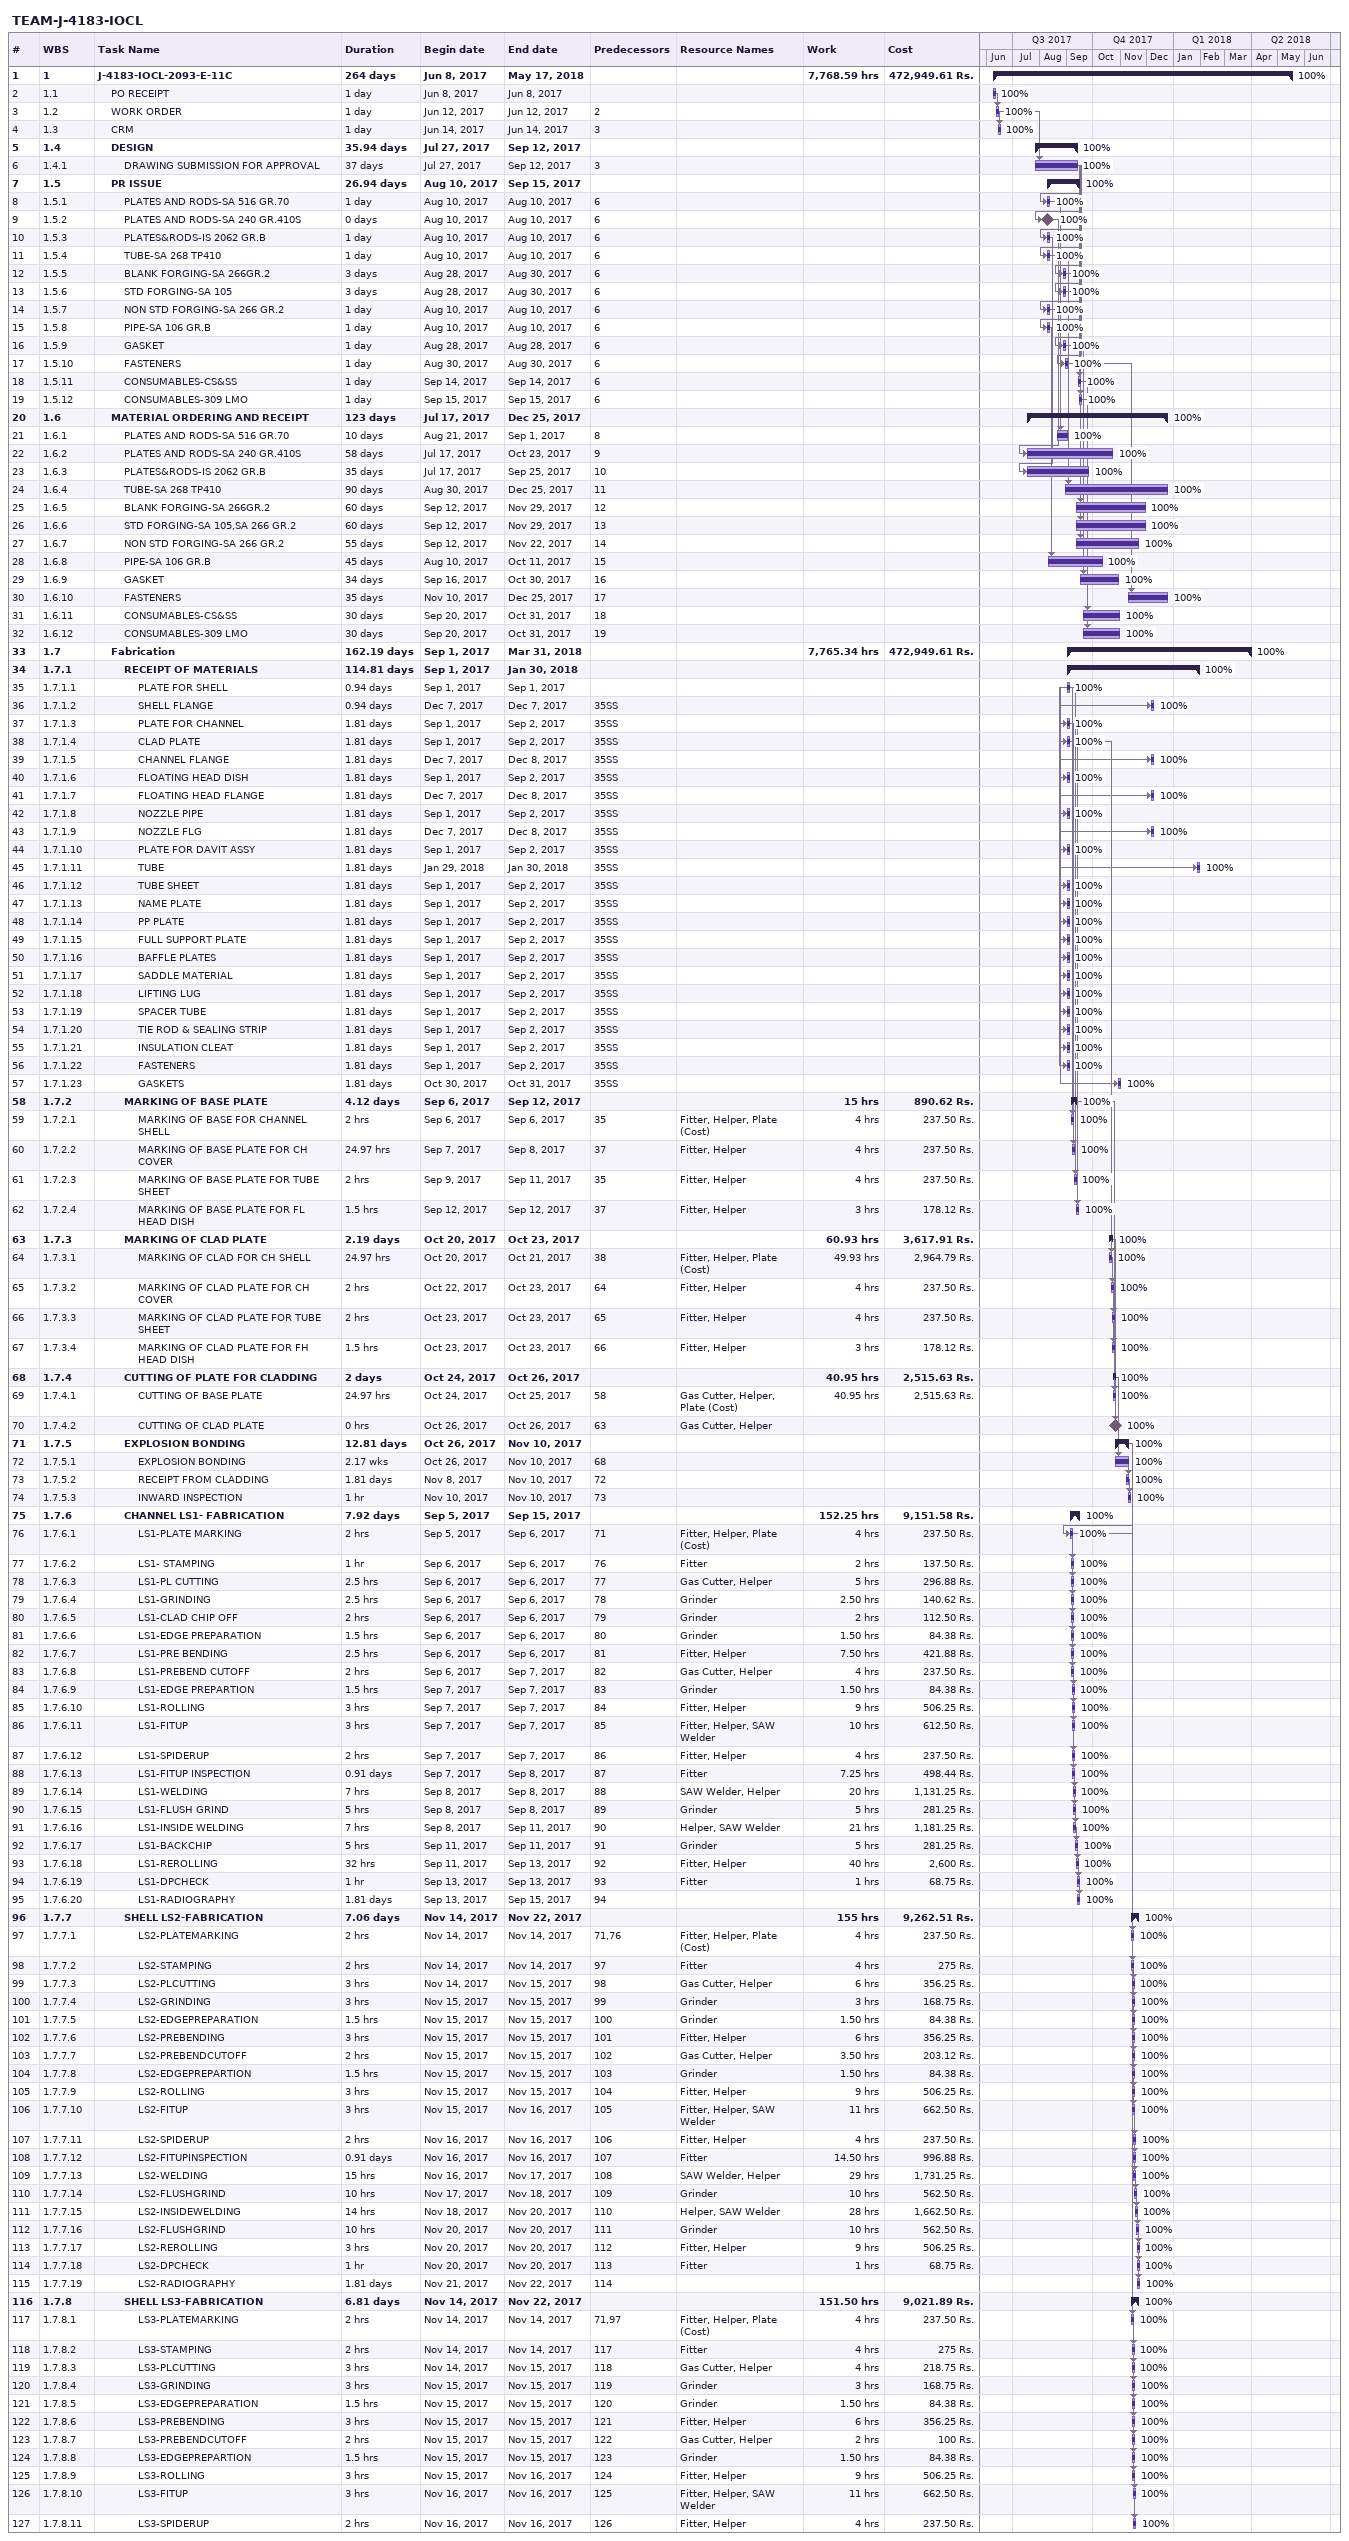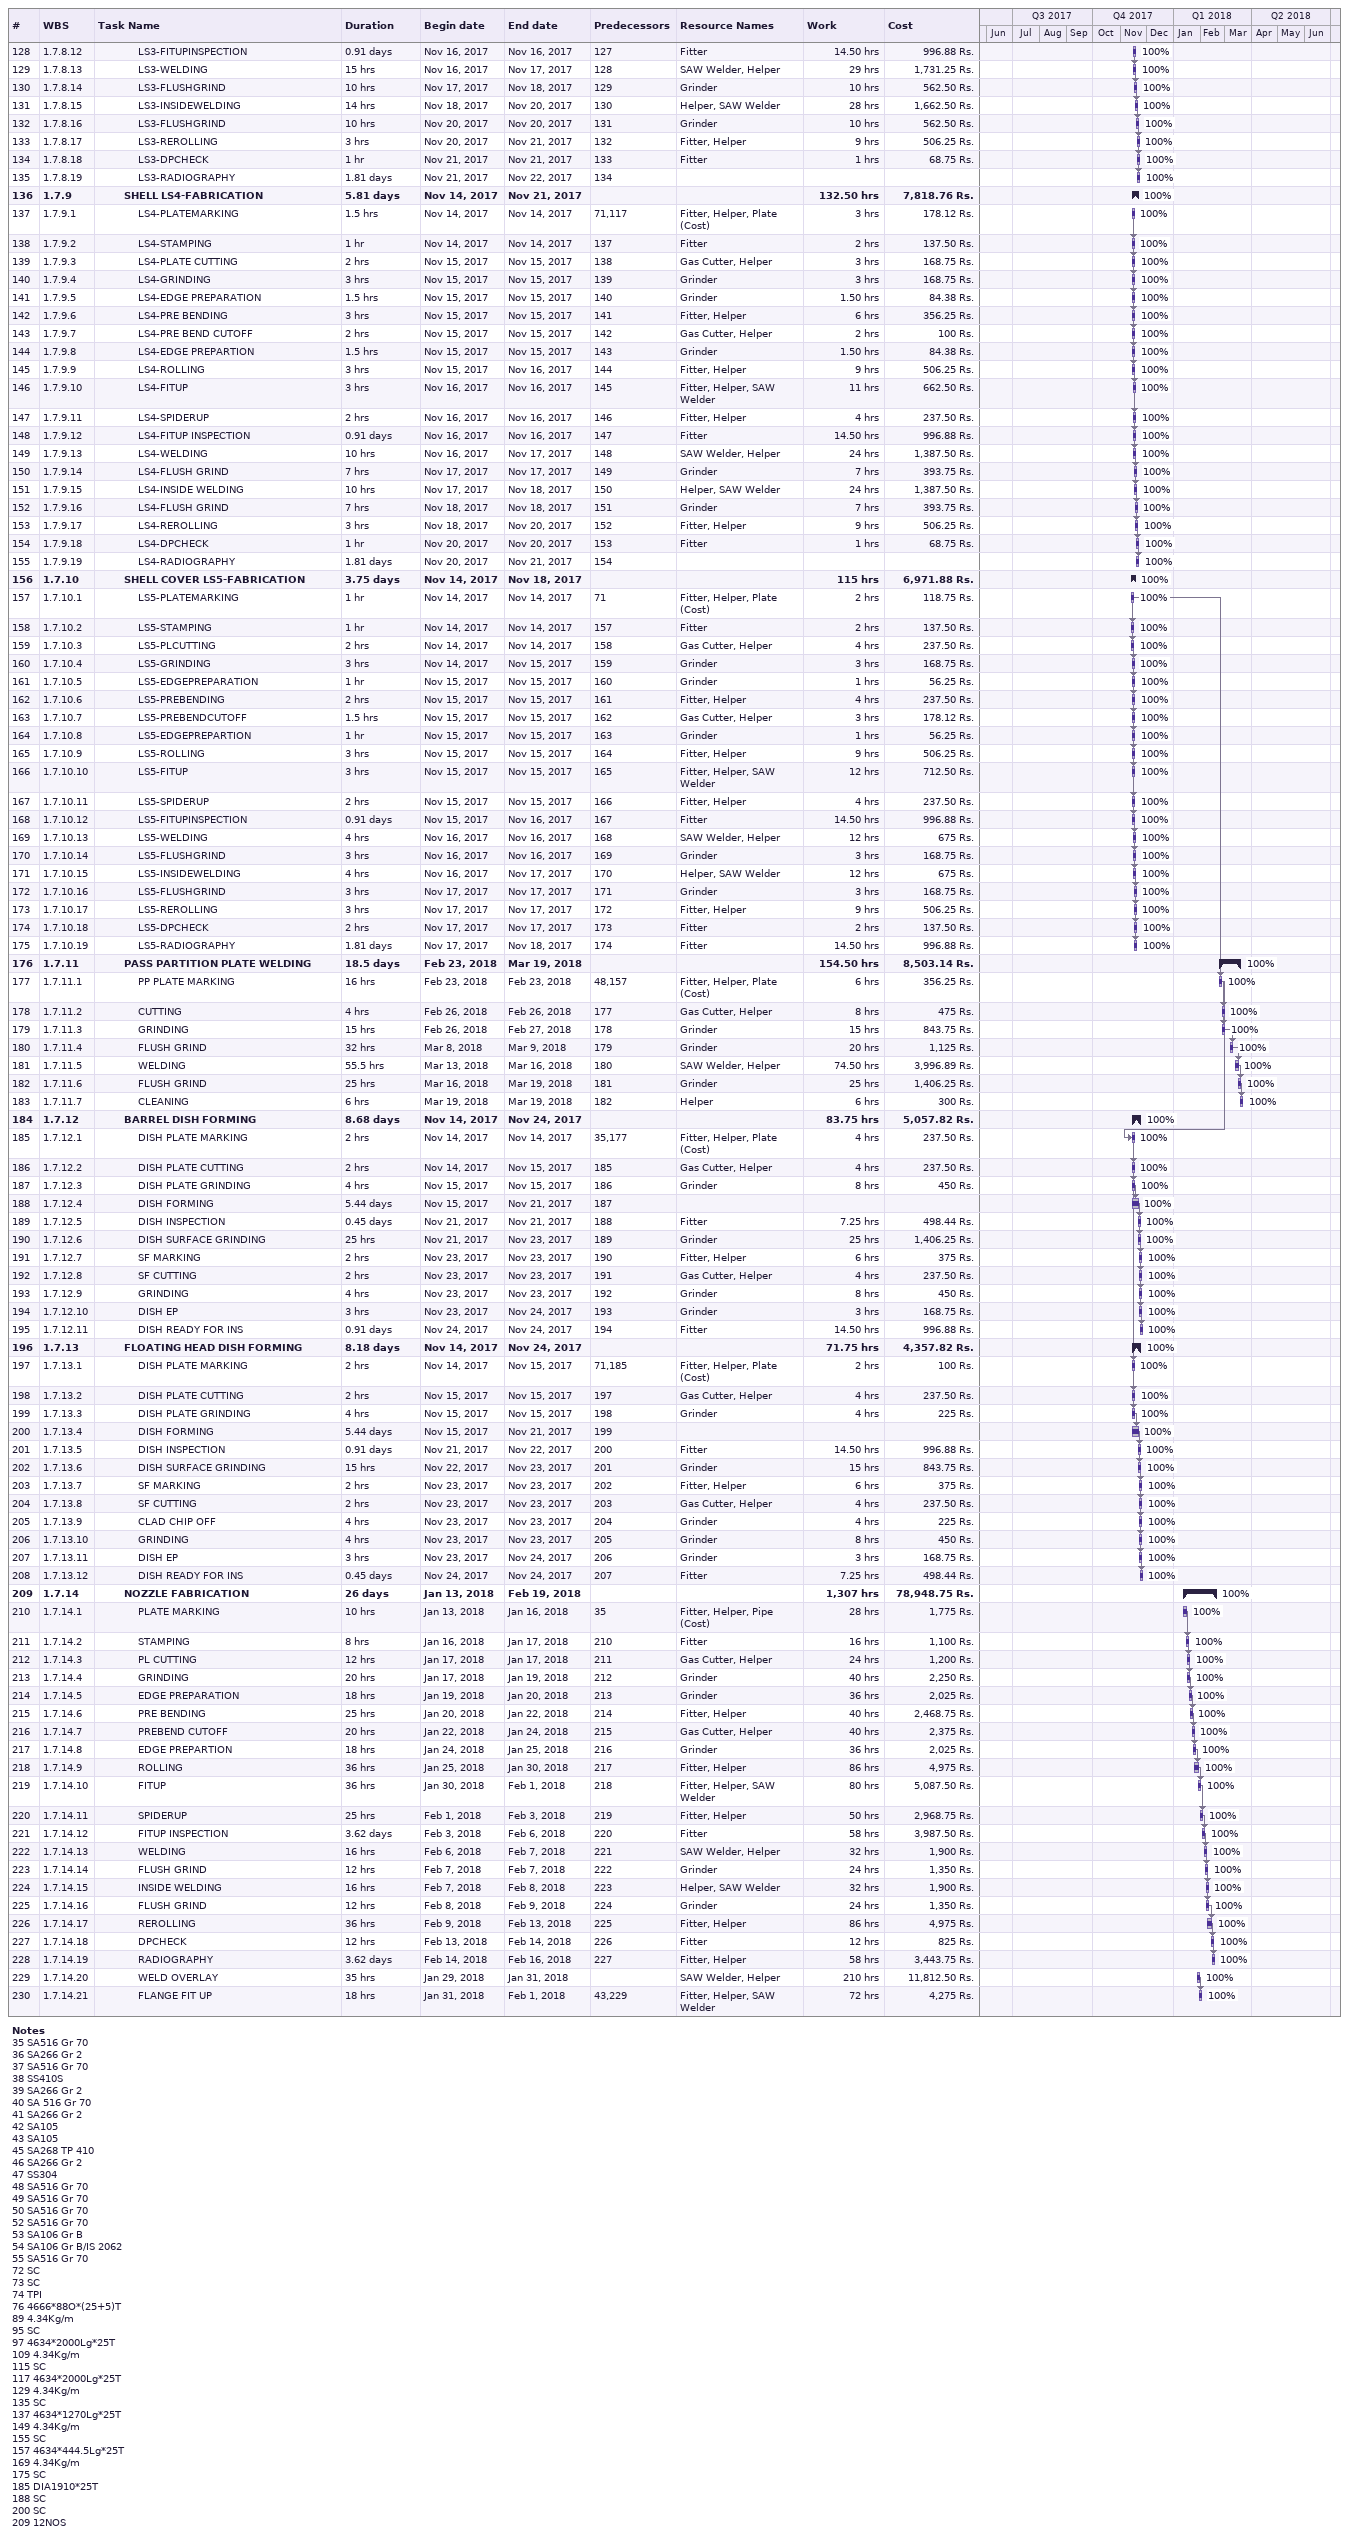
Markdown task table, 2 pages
TEAM-J-4183-IOCL

| ID | WBS | Task | Duration | Start | Finish | Predecessors | Resources | % complete | Work (h) | Cost (Rs.) |
|---|---|---|---|---|---|---|---|---|---|---|
| 1 | 1 | **J-4183-IOCL-2093-E-11C** | 264d | 2017-06-08 | 2018-05-17 |  |  | 100 | 7768.59 | 472949.61 |
| 2 | 1.1 | PO RECEIPT | 1d | 2017-06-08 | 2017-06-08 |  |  | 100 |  |  |
| 3 | 1.2 | WORK ORDER | 1d | 2017-06-12 | 2017-06-12 | 2 |  | 100 |  |  |
| 4 | 1.3 | CRM | 1d | 2017-06-14 | 2017-06-14 | 3 |  | 100 |  |  |
| 5 | 1.4 | **DESIGN** | 35.94d | 2017-07-27 | 2017-09-12 |  |  | 100 |  |  |
| 6 | 1.4.1 | DRAWING SUBMISSION FOR APPROVAL | 37d | 2017-07-27 | 2017-09-12 | 3 |  | 100 |  |  |
| 7 | 1.5 | **PR ISSUE** | 26.94d | 2017-08-10 | 2017-09-15 |  |  | 100 |  |  |
| 8 | 1.5.1 | PLATES AND RODS-SA 516 GR.70 | 1d | 2017-08-10 | 2017-08-10 | 6 |  | 100 |  |  |
| 9 | 1.5.2 | PLATES AND RODS-SA 240 GR.410S | 0d | 2017-08-10 | 2017-08-10 | 6 |  | 100 |  |  |
| 10 | 1.5.3 | PLATES&RODS-IS 2062 GR.B | 1d | 2017-08-10 | 2017-08-10 | 6 |  | 100 |  |  |
| 11 | 1.5.4 | TUBE-SA 268 TP410 | 1d | 2017-08-10 | 2017-08-10 | 6 |  | 100 |  |  |
| 12 | 1.5.5 | BLANK FORGING-SA 266GR.2 | 3d | 2017-08-28 | 2017-08-30 | 6 |  | 100 |  |  |
| 13 | 1.5.6 | STD FORGING-SA 105 | 3d | 2017-08-28 | 2017-08-30 | 6 |  | 100 |  |  |
| 14 | 1.5.7 | NON STD FORGING-SA 266 GR.2 | 1d | 2017-08-10 | 2017-08-10 | 6 |  | 100 |  |  |
| 15 | 1.5.8 | PIPE-SA 106 GR.B | 1d | 2017-08-10 | 2017-08-10 | 6 |  | 100 |  |  |
| 16 | 1.5.9 | GASKET | 1d | 2017-08-28 | 2017-08-28 | 6 |  | 100 |  |  |
| 17 | 1.5.10 | FASTENERS | 1d | 2017-08-30 | 2017-08-30 | 6 |  | 100 |  |  |
| 18 | 1.5.11 | CONSUMABLES-CS&SS | 1d | 2017-09-14 | 2017-09-14 | 6 |  | 100 |  |  |
| 19 | 1.5.12 | CONSUMABLES-309 LMO | 1d | 2017-09-15 | 2017-09-15 | 6 |  | 100 |  |  |
| 20 | 1.6 | **MATERIAL ORDERING AND RECEIPT** | 123d | 2017-07-17 | 2017-12-25 |  |  | 100 |  |  |
| 21 | 1.6.1 | PLATES AND RODS-SA 516 GR.70 | 10d | 2017-08-21 | 2017-09-01 | 8 |  | 100 |  |  |
| 22 | 1.6.2 | PLATES AND RODS-SA 240 GR.410S | 58d | 2017-07-17 | 2017-10-23 | 9 |  | 100 |  |  |
| 23 | 1.6.3 | PLATES&RODS-IS 2062 GR.B | 35d | 2017-07-17 | 2017-09-25 | 10 |  | 100 |  |  |
| 24 | 1.6.4 | TUBE-SA 268 TP410 | 90d | 2017-08-30 | 2017-12-25 | 11 |  | 100 |  |  |
| 25 | 1.6.5 | BLANK FORGING-SA 266GR.2 | 60d | 2017-09-12 | 2017-11-29 | 12 |  | 100 |  |  |
| 26 | 1.6.6 | STD FORGING-SA 105,SA 266 GR.2 | 60d | 2017-09-12 | 2017-11-29 | 13 |  | 100 |  |  |
| 27 | 1.6.7 | NON STD FORGING-SA 266 GR.2 | 55d | 2017-09-12 | 2017-11-22 | 14 |  | 100 |  |  |
| 28 | 1.6.8 | PIPE-SA 106 GR.B | 45d | 2017-08-10 | 2017-10-11 | 15 |  | 100 |  |  |
| 29 | 1.6.9 | GASKET | 34d | 2017-09-16 | 2017-10-30 | 16 |  | 100 |  |  |
| 30 | 1.6.10 | FASTENERS | 35d | 2017-11-10 | 2017-12-25 | 17 |  | 100 |  |  |
| 31 | 1.6.11 | CONSUMABLES-CS&SS | 30d | 2017-09-20 | 2017-10-31 | 18 |  | 100 |  |  |
| 32 | 1.6.12 | CONSUMABLES-309 LMO | 30d | 2017-09-20 | 2017-10-31 | 19 |  | 100 |  |  |
| 33 | 1.7 | **Fabrication** | 162.19d | 2017-09-01 | 2018-03-31 |  |  | 100 | 7765.34 | 472949.61 |
| 34 | 1.7.1 | **RECEIPT OF MATERIALS** | 114.81d | 2017-09-01 | 2018-01-30 |  |  | 100 |  |  |
| 35 | 1.7.1.1 | PLATE FOR SHELL | 0.94d | 2017-09-01 | 2017-09-01 |  |  | 100 |  |  |
| 36 | 1.7.1.2 | SHELL FLANGE | 0.94d | 2017-12-07 | 2017-12-07 | 35SS |  | 100 |  |  |
| 37 | 1.7.1.3 | PLATE FOR CHANNEL | 1.81d | 2017-09-01 | 2017-09-02 | 35SS |  | 100 |  |  |
| 38 | 1.7.1.4 | CLAD PLATE | 1.81d | 2017-09-01 | 2017-09-02 | 35SS |  | 100 |  |  |
| 39 | 1.7.1.5 | CHANNEL FLANGE | 1.81d | 2017-12-07 | 2017-12-08 | 35SS |  | 100 |  |  |
| 40 | 1.7.1.6 | FLOATING HEAD DISH | 1.81d | 2017-09-01 | 2017-09-02 | 35SS |  | 100 |  |  |
| 41 | 1.7.1.7 | FLOATING HEAD FLANGE | 1.81d | 2017-12-07 | 2017-12-08 | 35SS |  | 100 |  |  |
| 42 | 1.7.1.8 | NOZZLE PIPE | 1.81d | 2017-09-01 | 2017-09-02 | 35SS |  | 100 |  |  |
| 43 | 1.7.1.9 | NOZZLE FLG | 1.81d | 2017-12-07 | 2017-12-08 | 35SS |  | 100 |  |  |
| 44 | 1.7.1.10 | PLATE FOR DAVIT ASSY | 1.81d | 2017-09-01 | 2017-09-02 | 35SS |  | 100 |  |  |
| 45 | 1.7.1.11 | TUBE | 1.81d | 2018-01-29 | 2018-01-30 | 35SS |  | 100 |  |  |
| 46 | 1.7.1.12 | TUBE SHEET | 1.81d | 2017-09-01 | 2017-09-02 | 35SS |  | 100 |  |  |
| 47 | 1.7.1.13 | NAME PLATE | 1.81d | 2017-09-01 | 2017-09-02 | 35SS |  | 100 |  |  |
| 48 | 1.7.1.14 | PP PLATE | 1.81d | 2017-09-01 | 2017-09-02 | 35SS |  | 100 |  |  |
| 49 | 1.7.1.15 | FULL SUPPORT PLATE | 1.81d | 2017-09-01 | 2017-09-02 | 35SS |  | 100 |  |  |
| 50 | 1.7.1.16 | BAFFLE PLATES | 1.81d | 2017-09-01 | 2017-09-02 | 35SS |  | 100 |  |  |
| 51 | 1.7.1.17 | SADDLE MATERIAL | 1.81d | 2017-09-01 | 2017-09-02 | 35SS |  | 100 |  |  |
| 52 | 1.7.1.18 | LIFTING LUG | 1.81d | 2017-09-01 | 2017-09-02 | 35SS |  | 100 |  |  |
| 53 | 1.7.1.19 | SPACER TUBE | 1.81d | 2017-09-01 | 2017-09-02 | 35SS |  | 100 |  |  |
| 54 | 1.7.1.20 | TIE ROD & SEALING STRIP | 1.81d | 2017-09-01 | 2017-09-02 | 35SS |  | 100 |  |  |
| 55 | 1.7.1.21 | INSULATION CLEAT | 1.81d | 2017-09-01 | 2017-09-02 | 35SS |  | 100 |  |  |
| 56 | 1.7.1.22 | FASTENERS | 1.81d | 2017-09-01 | 2017-09-02 | 35SS |  | 100 |  |  |
| 57 | 1.7.1.23 | GASKETS | 1.81d | 2017-10-30 | 2017-10-31 | 35SS |  | 100 |  |  |
| 58 | 1.7.2 | **MARKING OF BASE PLATE** | 4.12d | 2017-09-06 | 2017-09-12 |  |  | 100 | 15 | 890.62 |
| 59 | 1.7.2.1 | MARKING OF BASE FOR CHANNEL SHELL | 2h | 2017-09-06 | 2017-09-06 | 35 | Fitter, Helper, Plate (Cost) | 100 | 4 | 237.50 |
| 60 | 1.7.2.2 | MARKING OF BASE PLATE FOR CH COVER | 24.97h | 2017-09-07 | 2017-09-08 | 37 | Fitter, Helper | 100 | 4 | 237.50 |
| 61 | 1.7.2.3 | MARKING OF BASE PLATE FOR TUBE SHEET | 2h | 2017-09-09 | 2017-09-11 | 35 | Fitter, Helper | 100 | 4 | 237.50 |
| 62 | 1.7.2.4 | MARKING OF BASE PLATE FOR FL HEAD DISH | 1.5h | 2017-09-12 | 2017-09-12 | 37 | Fitter, Helper | 100 | 3 | 178.12 |
| 63 | 1.7.3 | **MARKING OF CLAD PLATE** | 2.19d | 2017-10-20 | 2017-10-23 |  |  | 100 | 60.93 | 3617.91 |
| 64 | 1.7.3.1 | MARKING OF CLAD FOR CH SHELL | 24.97h | 2017-10-20 | 2017-10-21 | 38 | Fitter, Helper, Plate (Cost) | 100 | 49.93 | 2964.79 |
| 65 | 1.7.3.2 | MARKING OF CLAD PLATE FOR CH COVER | 2h | 2017-10-22 | 2017-10-23 | 64 | Fitter, Helper | 100 | 4 | 237.50 |
| 66 | 1.7.3.3 | MARKING OF CLAD PLATE FOR TUBE SHEET | 2h | 2017-10-23 | 2017-10-23 | 65 | Fitter, Helper | 100 | 4 | 237.50 |
| 67 | 1.7.3.4 | MARKING OF CLAD PLATE FOR FH HEAD DISH | 1.5h | 2017-10-23 | 2017-10-23 | 66 | Fitter, Helper | 100 | 3 | 178.12 |
| 68 | 1.7.4 | **CUTTING OF PLATE FOR CLADDING** | 2d | 2017-10-24 | 2017-10-26 |  |  | 100 | 40.95 | 2515.63 |
| 69 | 1.7.4.1 | CUTTING OF BASE PLATE | 24.97h | 2017-10-24 | 2017-10-25 | 58 | Gas Cutter, Helper, Plate (Cost) | 100 | 40.95 | 2515.63 |
| 70 | 1.7.4.2 | CUTTING OF CLAD PLATE | 0h | 2017-10-26 | 2017-10-26 | 63 | Gas Cutter, Helper | 100 |  |  |
| 71 | 1.7.5 | **EXPLOSION BONDING** | 12.81d | 2017-10-26 | 2017-11-10 |  |  | 100 |  |  |
| 72 | 1.7.5.1 | EXPLOSION BONDING | 2.17w | 2017-10-26 | 2017-11-10 | 68 |  | 100 |  |  |
| 73 | 1.7.5.2 | RECEIPT FROM CLADDING | 1.81d | 2017-11-08 | 2017-11-10 | 72 |  | 100 |  |  |
| 74 | 1.7.5.3 | INWARD INSPECTION | 1h | 2017-11-10 | 2017-11-10 | 73 |  | 100 |  |  |
| 75 | 1.7.6 | **CHANNEL LS1- FABRICATION** | 7.92d | 2017-09-05 | 2017-09-15 |  |  | 100 | 152.25 | 9151.58 |
| 76 | 1.7.6.1 | LS1-PLATE MARKING | 2h | 2017-09-05 | 2017-09-06 | 71 | Fitter, Helper, Plate (Cost) | 100 | 4 | 237.50 |
| 77 | 1.7.6.2 | LS1- STAMPING | 1h | 2017-09-06 | 2017-09-06 | 76 | Fitter | 100 | 2 | 137.50 |
| 78 | 1.7.6.3 | LS1-PL CUTTING | 2.5h | 2017-09-06 | 2017-09-06 | 77 | Gas Cutter, Helper | 100 | 5 | 296.88 |
| 79 | 1.7.6.4 | LS1-GRINDING | 2.5h | 2017-09-06 | 2017-09-06 | 78 | Grinder | 100 | 2.50 | 140.62 |
| 80 | 1.7.6.5 | LS1-CLAD CHIP OFF | 2h | 2017-09-06 | 2017-09-06 | 79 | Grinder | 100 | 2 | 112.50 |
| 81 | 1.7.6.6 | LS1-EDGE PREPARATION | 1.5h | 2017-09-06 | 2017-09-06 | 80 | Grinder | 100 | 1.50 | 84.38 |
| 82 | 1.7.6.7 | LS1-PRE BENDING | 2.5h | 2017-09-06 | 2017-09-06 | 81 | Fitter, Helper | 100 | 7.50 | 421.88 |
| 83 | 1.7.6.8 | LS1-PREBEND CUTOFF | 2h | 2017-09-06 | 2017-09-07 | 82 | Gas Cutter, Helper | 100 | 4 | 237.50 |
| 84 | 1.7.6.9 | LS1-EDGE PREPARTION | 1.5h | 2017-09-07 | 2017-09-07 | 83 | Grinder | 100 | 1.50 | 84.38 |
| 85 | 1.7.6.10 | LS1-ROLLING | 3h | 2017-09-07 | 2017-09-07 | 84 | Fitter, Helper | 100 | 9 | 506.25 |
| 86 | 1.7.6.11 | LS1-FITUP | 3h | 2017-09-07 | 2017-09-07 | 85 | Fitter, Helper, SAW Welder | 100 | 10 | 612.50 |
| 87 | 1.7.6.12 | LS1-SPIDERUP | 2h | 2017-09-07 | 2017-09-07 | 86 | Fitter, Helper | 100 | 4 | 237.50 |
| 88 | 1.7.6.13 | LS1-FITUP INSPECTION | 0.91d | 2017-09-07 | 2017-09-08 | 87 | Fitter | 100 | 7.25 | 498.44 |
| 89 | 1.7.6.14 | LS1-WELDING | 7h | 2017-09-08 | 2017-09-08 | 88 | SAW Welder, Helper | 100 | 20 | 1131.25 |
| 90 | 1.7.6.15 | LS1-FLUSH GRIND | 5h | 2017-09-08 | 2017-09-08 | 89 | Grinder | 100 | 5 | 281.25 |
| 91 | 1.7.6.16 | LS1-INSIDE WELDING | 7h | 2017-09-08 | 2017-09-11 | 90 | Helper, SAW Welder | 100 | 21 | 1181.25 |
| 92 | 1.7.6.17 | LS1-BACKCHIP | 5h | 2017-09-11 | 2017-09-11 | 91 | Grinder | 100 | 5 | 281.25 |
| 93 | 1.7.6.18 | LS1-REROLLING | 32h | 2017-09-11 | 2017-09-13 | 92 | Fitter, Helper | 100 | 40 | 2600 |
| 94 | 1.7.6.19 | LS1-DPCHECK | 1h | 2017-09-13 | 2017-09-13 | 93 | Fitter | 100 | 1 | 68.75 |
| 95 | 1.7.6.20 | LS1-RADIOGRAPHY | 1.81d | 2017-09-13 | 2017-09-15 | 94 |  | 100 |  |  |
| 96 | 1.7.7 | **SHELL LS2-FABRICATION** | 7.06d | 2017-11-14 | 2017-11-22 |  |  | 100 | 155 | 9262.51 |
| 97 | 1.7.7.1 | LS2-PLATEMARKING | 2h | 2017-11-14 | 2017-11-14 | 71, 76 | Fitter, Helper, Plate (Cost) | 100 | 4 | 237.50 |
| 98 | 1.7.7.2 | LS2-STAMPING | 2h | 2017-11-14 | 2017-11-14 | 97 | Fitter | 100 | 4 | 275 |
| 99 | 1.7.7.3 | LS2-PLCUTTING | 3h | 2017-11-14 | 2017-11-15 | 98 | Gas Cutter, Helper | 100 | 6 | 356.25 |
| 100 | 1.7.7.4 | LS2-GRINDING | 3h | 2017-11-15 | 2017-11-15 | 99 | Grinder | 100 | 3 | 168.75 |
| 101 | 1.7.7.5 | LS2-EDGEPREPARATION | 1.5h | 2017-11-15 | 2017-11-15 | 100 | Grinder | 100 | 1.50 | 84.38 |
| 102 | 1.7.7.6 | LS2-PREBENDING | 3h | 2017-11-15 | 2017-11-15 | 101 | Fitter, Helper | 100 | 6 | 356.25 |
| 103 | 1.7.7.7 | LS2-PREBENDCUTOFF | 2h | 2017-11-15 | 2017-11-15 | 102 | Gas Cutter, Helper | 100 | 3.50 | 203.12 |
| 104 | 1.7.7.8 | LS2-EDGEPREPARTION | 1.5h | 2017-11-15 | 2017-11-15 | 103 | Grinder | 100 | 1.50 | 84.38 |
| 105 | 1.7.7.9 | LS2-ROLLING | 3h | 2017-11-15 | 2017-11-15 | 104 | Fitter, Helper | 100 | 9 | 506.25 |
| 106 | 1.7.7.10 | LS2-FITUP | 3h | 2017-11-15 | 2017-11-16 | 105 | Fitter, Helper, SAW Welder | 100 | 11 | 662.50 |
| 107 | 1.7.7.11 | LS2-SPIDERUP | 2h | 2017-11-16 | 2017-11-16 | 106 | Fitter, Helper | 100 | 4 | 237.50 |
| 108 | 1.7.7.12 | LS2-FITUPINSPECTION | 0.91d | 2017-11-16 | 2017-11-16 | 107 | Fitter | 100 | 14.50 | 996.88 |
| 109 | 1.7.7.13 | LS2-WELDING | 15h | 2017-11-16 | 2017-11-17 | 108 | SAW Welder, Helper | 100 | 29 | 1731.25 |
| 110 | 1.7.7.14 | LS2-FLUSHGRIND | 10h | 2017-11-17 | 2017-11-18 | 109 | Grinder | 100 | 10 | 562.50 |
| 111 | 1.7.7.15 | LS2-INSIDEWELDING | 14h | 2017-11-18 | 2017-11-20 | 110 | Helper, SAW Welder | 100 | 28 | 1662.50 |
| 112 | 1.7.7.16 | LS2-FLUSHGRIND | 10h | 2017-11-20 | 2017-11-20 | 111 | Grinder | 100 | 10 | 562.50 |
| 113 | 1.7.7.17 | LS2-REROLLING | 3h | 2017-11-20 | 2017-11-20 | 112 | Fitter, Helper | 100 | 9 | 506.25 |
| 114 | 1.7.7.18 | LS2-DPCHECK | 1h | 2017-11-20 | 2017-11-20 | 113 | Fitter | 100 | 1 | 68.75 |
| 115 | 1.7.7.19 | LS2-RADIOGRAPHY | 1.81d | 2017-11-21 | 2017-11-22 | 114 |  | 100 |  |  |
| 116 | 1.7.8 | **SHELL LS3-FABRICATION** | 6.81d | 2017-11-14 | 2017-11-22 |  |  | 100 | 151.50 | 9021.89 |
| 117 | 1.7.8.1 | LS3-PLATEMARKING | 2h | 2017-11-14 | 2017-11-14 | 71, 97 | Fitter, Helper, Plate (Cost) | 100 | 4 | 237.50 |
| 118 | 1.7.8.2 | LS3-STAMPING | 2h | 2017-11-14 | 2017-11-14 | 117 | Fitter | 100 | 4 | 275 |
| 119 | 1.7.8.3 | LS3-PLCUTTING | 3h | 2017-11-14 | 2017-11-15 | 118 | Gas Cutter, Helper | 100 | 4 | 218.75 |
| 120 | 1.7.8.4 | LS3-GRINDING | 3h | 2017-11-15 | 2017-11-15 | 119 | Grinder | 100 | 3 | 168.75 |
| 121 | 1.7.8.5 | LS3-EDGEPREPARATION | 1.5h | 2017-11-15 | 2017-11-15 | 120 | Grinder | 100 | 1.50 | 84.38 |
| 122 | 1.7.8.6 | LS3-PREBENDING | 3h | 2017-11-15 | 2017-11-15 | 121 | Fitter, Helper | 100 | 6 | 356.25 |
| 123 | 1.7.8.7 | LS3-PREBENDCUTOFF | 2h | 2017-11-15 | 2017-11-15 | 122 | Gas Cutter, Helper | 100 | 2 | 100 |
| 124 | 1.7.8.8 | LS3-EDGEPREPARTION | 1.5h | 2017-11-15 | 2017-11-15 | 123 | Grinder | 100 | 1.50 | 84.38 |
| 125 | 1.7.8.9 | LS3-ROLLING | 3h | 2017-11-15 | 2017-11-16 | 124 | Fitter, Helper | 100 | 9 | 506.25 |
| 126 | 1.7.8.10 | LS3-FITUP | 3h | 2017-11-16 | 2017-11-16 | 125 | Fitter, Helper, SAW Welder | 100 | 11 | 662.50 |
| 127 | 1.7.8.11 | LS3-SPIDERUP | 2h | 2017-11-16 | 2017-11-16 | 126 | Fitter, Helper | 100 | 4 | 237.50 |
| 128 | 1.7.8.12 | LS3-FITUPINSPECTION | 0.91d | 2017-11-16 | 2017-11-16 | 127 | Fitter | 100 | 14.50 | 996.88 |
| 129 | 1.7.8.13 | LS3-WELDING | 15h | 2017-11-16 | 2017-11-17 | 128 | SAW Welder, Helper | 100 | 29 | 1731.25 |
| 130 | 1.7.8.14 | LS3-FLUSHGRIND | 10h | 2017-11-17 | 2017-11-18 | 129 | Grinder | 100 | 10 | 562.50 |
| 131 | 1.7.8.15 | LS3-INSIDEWELDING | 14h | 2017-11-18 | 2017-11-20 | 130 | Helper, SAW Welder | 100 | 28 | 1662.50 |
| 132 | 1.7.8.16 | LS3-FLUSHGRIND | 10h | 2017-11-20 | 2017-11-20 | 131 | Grinder | 100 | 10 | 562.50 |
| 133 | 1.7.8.17 | LS3-REROLLING | 3h | 2017-11-20 | 2017-11-21 | 132 | Fitter, Helper | 100 | 9 | 506.25 |
| 134 | 1.7.8.18 | LS3-DPCHECK | 1h | 2017-11-21 | 2017-11-21 | 133 | Fitter | 100 | 1 | 68.75 |
| 135 | 1.7.8.19 | LS3-RADIOGRAPHY | 1.81d | 2017-11-21 | 2017-11-22 | 134 |  | 100 |  |  |
| 136 | 1.7.9 | **SHELL LS4-FABRICATION** | 5.81d | 2017-11-14 | 2017-11-21 |  |  | 100 | 132.50 | 7818.76 |
| 137 | 1.7.9.1 | LS4-PLATEMARKING | 1.5h | 2017-11-14 | 2017-11-14 | 71, 117 | Fitter, Helper, Plate (Cost) | 100 | 3 | 178.12 |
| 138 | 1.7.9.2 | LS4-STAMPING | 1h | 2017-11-14 | 2017-11-14 | 137 | Fitter | 100 | 2 | 137.50 |
| 139 | 1.7.9.3 | LS4-PLATE CUTTING | 2h | 2017-11-15 | 2017-11-15 | 138 | Gas Cutter, Helper | 100 | 3 | 168.75 |
| 140 | 1.7.9.4 | LS4-GRINDING | 3h | 2017-11-15 | 2017-11-15 | 139 | Grinder | 100 | 3 | 168.75 |
| 141 | 1.7.9.5 | LS4-EDGE PREPARATION | 1.5h | 2017-11-15 | 2017-11-15 | 140 | Grinder | 100 | 1.50 | 84.38 |
| 142 | 1.7.9.6 | LS4-PRE BENDING | 3h | 2017-11-15 | 2017-11-15 | 141 | Fitter, Helper | 100 | 6 | 356.25 |
| 143 | 1.7.9.7 | LS4-PRE BEND CUTOFF | 2h | 2017-11-15 | 2017-11-15 | 142 | Gas Cutter, Helper | 100 | 2 | 100 |
| 144 | 1.7.9.8 | LS4-EDGE PREPARTION | 1.5h | 2017-11-15 | 2017-11-15 | 143 | Grinder | 100 | 1.50 | 84.38 |
| 145 | 1.7.9.9 | LS4-ROLLING | 3h | 2017-11-15 | 2017-11-16 | 144 | Fitter, Helper | 100 | 9 | 506.25 |
| 146 | 1.7.9.10 | LS4-FITUP | 3h | 2017-11-16 | 2017-11-16 | 145 | Fitter, Helper, SAW Welder | 100 | 11 | 662.50 |
| 147 | 1.7.9.11 | LS4-SPIDERUP | 2h | 2017-11-16 | 2017-11-16 | 146 | Fitter, Helper | 100 | 4 | 237.50 |
| 148 | 1.7.9.12 | LS4-FITUP INSPECTION | 0.91d | 2017-11-16 | 2017-11-16 | 147 | Fitter | 100 | 14.50 | 996.88 |
| 149 | 1.7.9.13 | LS4-WELDING | 10h | 2017-11-16 | 2017-11-17 | 148 | SAW Welder, Helper | 100 | 24 | 1387.50 |
| 150 | 1.7.9.14 | LS4-FLUSH GRIND | 7h | 2017-11-17 | 2017-11-17 | 149 | Grinder | 100 | 7 | 393.75 |
| 151 | 1.7.9.15 | LS4-INSIDE WELDING | 10h | 2017-11-17 | 2017-11-18 | 150 | Helper, SAW Welder | 100 | 24 | 1387.50 |
| 152 | 1.7.9.16 | LS4-FLUSH GRIND | 7h | 2017-11-18 | 2017-11-18 | 151 | Grinder | 100 | 7 | 393.75 |
| 153 | 1.7.9.17 | LS4-REROLLING | 3h | 2017-11-18 | 2017-11-20 | 152 | Fitter, Helper | 100 | 9 | 506.25 |
| 154 | 1.7.9.18 | LS4-DPCHECK | 1h | 2017-11-20 | 2017-11-20 | 153 | Fitter | 100 | 1 | 68.75 |
| 155 | 1.7.9.19 | LS4-RADIOGRAPHY | 1.81d | 2017-11-20 | 2017-11-21 | 154 |  | 100 |  |  |
| 156 | 1.7.10 | **SHELL COVER LS5-FABRICATION** | 3.75d | 2017-11-14 | 2017-11-18 |  |  | 100 | 115 | 6971.88 |
| 157 | 1.7.10.1 | LS5-PLATEMARKING | 1h | 2017-11-14 | 2017-11-14 | 71 | Fitter, Helper, Plate (Cost) | 100 | 2 | 118.75 |
| 158 | 1.7.10.2 | LS5-STAMPING | 1h | 2017-11-14 | 2017-11-14 | 157 | Fitter | 100 | 2 | 137.50 |
| 159 | 1.7.10.3 | LS5-PLCUTTING | 2h | 2017-11-14 | 2017-11-14 | 158 | Gas Cutter, Helper | 100 | 4 | 237.50 |
| 160 | 1.7.10.4 | LS5-GRINDING | 3h | 2017-11-14 | 2017-11-15 | 159 | Grinder | 100 | 3 | 168.75 |
| 161 | 1.7.10.5 | LS5-EDGEPREPARATION | 1h | 2017-11-15 | 2017-11-15 | 160 | Grinder | 100 | 1 | 56.25 |
| 162 | 1.7.10.6 | LS5-PREBENDING | 2h | 2017-11-15 | 2017-11-15 | 161 | Fitter, Helper | 100 | 4 | 237.50 |
| 163 | 1.7.10.7 | LS5-PREBENDCUTOFF | 1.5h | 2017-11-15 | 2017-11-15 | 162 | Gas Cutter, Helper | 100 | 3 | 178.12 |
| 164 | 1.7.10.8 | LS5-EDGEPREPARTION | 1h | 2017-11-15 | 2017-11-15 | 163 | Grinder | 100 | 1 | 56.25 |
| 165 | 1.7.10.9 | LS5-ROLLING | 3h | 2017-11-15 | 2017-11-15 | 164 | Fitter, Helper | 100 | 9 | 506.25 |
| 166 | 1.7.10.10 | LS5-FITUP | 3h | 2017-11-15 | 2017-11-15 | 165 | Fitter, Helper, SAW Welder | 100 | 12 | 712.50 |
| 167 | 1.7.10.11 | LS5-SPIDERUP | 2h | 2017-11-15 | 2017-11-15 | 166 | Fitter, Helper | 100 | 4 | 237.50 |
| 168 | 1.7.10.12 | LS5-FITUPINSPECTION | 0.91d | 2017-11-15 | 2017-11-16 | 167 | Fitter | 100 | 14.50 | 996.88 |
| 169 | 1.7.10.13 | LS5-WELDING | 4h | 2017-11-16 | 2017-11-16 | 168 | SAW Welder, Helper | 100 | 12 | 675 |
| 170 | 1.7.10.14 | LS5-FLUSHGRIND | 3h | 2017-11-16 | 2017-11-16 | 169 | Grinder | 100 | 3 | 168.75 |
| 171 | 1.7.10.15 | LS5-INSIDEWELDING | 4h | 2017-11-16 | 2017-11-17 | 170 | Helper, SAW Welder | 100 | 12 | 675 |
| 172 | 1.7.10.16 | LS5-FLUSHGRIND | 3h | 2017-11-17 | 2017-11-17 | 171 | Grinder | 100 | 3 | 168.75 |
| 173 | 1.7.10.17 | LS5-REROLLING | 3h | 2017-11-17 | 2017-11-17 | 172 | Fitter, Helper | 100 | 9 | 506.25 |
| 174 | 1.7.10.18 | LS5-DPCHECK | 2h | 2017-11-17 | 2017-11-17 | 173 | Fitter | 100 | 2 | 137.50 |
| 175 | 1.7.10.19 | LS5-RADIOGRAPHY | 1.81d | 2017-11-17 | 2017-11-18 | 174 | Fitter | 100 | 14.50 | 996.88 |
| 176 | 1.7.11 | **PASS PARTITION PLATE WELDING** | 18.5d | 2018-02-23 | 2018-03-19 |  |  | 100 | 154.50 | 8503.14 |
| 177 | 1.7.11.1 | PP PLATE MARKING | 16h | 2018-02-23 | 2018-02-23 | 48, 157 | Fitter, Helper, Plate (Cost) | 100 | 6 | 356.25 |
| 178 | 1.7.11.2 | CUTTING | 4h | 2018-02-26 | 2018-02-26 | 177 | Gas Cutter, Helper | 100 | 8 | 475 |
| 179 | 1.7.11.3 | GRINDING | 15h | 2018-02-26 | 2018-02-27 | 178 | Grinder | 100 | 15 | 843.75 |
| 180 | 1.7.11.4 | FLUSH GRIND | 32h | 2018-03-08 | 2018-03-09 | 179 | Grinder | 100 | 20 | 1125 |
| 181 | 1.7.11.5 | WELDING | 55.5h | 2018-03-13 | 2018-03-16 | 180 | SAW Welder, Helper | 100 | 74.50 | 3996.89 |
| 182 | 1.7.11.6 | FLUSH GRIND | 25h | 2018-03-16 | 2018-03-19 | 181 | Grinder | 100 | 25 | 1406.25 |
| 183 | 1.7.11.7 | CLEANING | 6h | 2018-03-19 | 2018-03-19 | 182 | Helper | 100 | 6 | 300 |
| 184 | 1.7.12 | **BARREL DISH FORMING** | 8.68d | 2017-11-14 | 2017-11-24 |  |  | 100 | 83.75 | 5057.82 |
| 185 | 1.7.12.1 | DISH PLATE MARKING | 2h | 2017-11-14 | 2017-11-14 | 35, 177 | Fitter, Helper, Plate (Cost) | 100 | 4 | 237.50 |
| 186 | 1.7.12.2 | DISH PLATE CUTTING | 2h | 2017-11-14 | 2017-11-15 | 185 | Gas Cutter, Helper | 100 | 4 | 237.50 |
| 187 | 1.7.12.3 | DISH PLATE GRINDING | 4h | 2017-11-15 | 2017-11-15 | 186 | Grinder | 100 | 8 | 450 |
| 188 | 1.7.12.4 | DISH FORMING | 5.44d | 2017-11-15 | 2017-11-21 | 187 |  | 100 |  |  |
| 189 | 1.7.12.5 | DISH INSPECTION | 0.45d | 2017-11-21 | 2017-11-21 | 188 | Fitter | 100 | 7.25 | 498.44 |
| 190 | 1.7.12.6 | DISH SURFACE GRINDING | 25h | 2017-11-21 | 2017-11-23 | 189 | Grinder | 100 | 25 | 1406.25 |
| 191 | 1.7.12.7 | SF MARKING | 2h | 2017-11-23 | 2017-11-23 | 190 | Fitter, Helper | 100 | 6 | 375 |
| 192 | 1.7.12.8 | SF CUTTING | 2h | 2017-11-23 | 2017-11-23 | 191 | Gas Cutter, Helper | 100 | 4 | 237.50 |
| 193 | 1.7.12.9 | GRINDING | 4h | 2017-11-23 | 2017-11-23 | 192 | Grinder | 100 | 8 | 450 |
| 194 | 1.7.12.10 | DISH EP | 3h | 2017-11-23 | 2017-11-24 | 193 | Grinder | 100 | 3 | 168.75 |
| 195 | 1.7.12.11 | DISH READY FOR INS | 0.91d | 2017-11-24 | 2017-11-24 | 194 | Fitter | 100 | 14.50 | 996.88 |
| 196 | 1.7.13 | **FLOATING HEAD DISH FORMING** | 8.18d | 2017-11-14 | 2017-11-24 |  |  | 100 | 71.75 | 4357.82 |
| 197 | 1.7.13.1 | DISH PLATE MARKING | 2h | 2017-11-14 | 2017-11-15 | 71, 185 | Fitter, Helper, Plate (Cost) | 100 | 2 | 100 |
| 198 | 1.7.13.2 | DISH PLATE CUTTING | 2h | 2017-11-15 | 2017-11-15 | 197 | Gas Cutter, Helper | 100 | 4 | 237.50 |
| 199 | 1.7.13.3 | DISH PLATE GRINDING | 4h | 2017-11-15 | 2017-11-15 | 198 | Grinder | 100 | 4 | 225 |
| 200 | 1.7.13.4 | DISH FORMING | 5.44d | 2017-11-15 | 2017-11-21 | 199 |  | 100 |  |  |
| 201 | 1.7.13.5 | DISH INSPECTION | 0.91d | 2017-11-21 | 2017-11-22 | 200 | Fitter | 100 | 14.50 | 996.88 |
| 202 | 1.7.13.6 | DISH SURFACE GRINDING | 15h | 2017-11-22 | 2017-11-23 | 201 | Grinder | 100 | 15 | 843.75 |
| 203 | 1.7.13.7 | SF MARKING | 2h | 2017-11-23 | 2017-11-23 | 202 | Fitter, Helper | 100 | 6 | 375 |
| 204 | 1.7.13.8 | SF CUTTING | 2h | 2017-11-23 | 2017-11-23 | 203 | Gas Cutter, Helper | 100 | 4 | 237.50 |
| 205 | 1.7.13.9 | CLAD CHIP OFF | 4h | 2017-11-23 | 2017-11-23 | 204 | Grinder | 100 | 4 | 225 |
| 206 | 1.7.13.10 | GRINDING | 4h | 2017-11-23 | 2017-11-23 | 205 | Grinder | 100 | 8 | 450 |
| 207 | 1.7.13.11 | DISH EP | 3h | 2017-11-23 | 2017-11-24 | 206 | Grinder | 100 | 3 | 168.75 |
| 208 | 1.7.13.12 | DISH READY FOR INS | 0.45d | 2017-11-24 | 2017-11-24 | 207 | Fitter | 100 | 7.25 | 498.44 |
| 209 | 1.7.14 | **NOZZLE FABRICATION** | 26d | 2018-01-13 | 2018-02-19 |  |  | 100 | 1307 | 78948.75 |
| 210 | 1.7.14.1 | PLATE MARKING | 10h | 2018-01-13 | 2018-01-16 | 35 | Fitter, Helper, Pipe (Cost) | 100 | 28 | 1775 |
| 211 | 1.7.14.2 | STAMPING | 8h | 2018-01-16 | 2018-01-17 | 210 | Fitter | 100 | 16 | 1100 |
| 212 | 1.7.14.3 | PL CUTTING | 12h | 2018-01-17 | 2018-01-17 | 211 | Gas Cutter, Helper | 100 | 24 | 1200 |
| 213 | 1.7.14.4 | GRINDING | 20h | 2018-01-17 | 2018-01-19 | 212 | Grinder | 100 | 40 | 2250 |
| 214 | 1.7.14.5 | EDGE PREPARATION | 18h | 2018-01-19 | 2018-01-20 | 213 | Grinder | 100 | 36 | 2025 |
| 215 | 1.7.14.6 | PRE BENDING | 25h | 2018-01-20 | 2018-01-22 | 214 | Fitter, Helper | 100 | 40 | 2468.75 |
| 216 | 1.7.14.7 | PREBEND CUTOFF | 20h | 2018-01-22 | 2018-01-24 | 215 | Gas Cutter, Helper | 100 | 40 | 2375 |
| 217 | 1.7.14.8 | EDGE PREPARTION | 18h | 2018-01-24 | 2018-01-25 | 216 | Grinder | 100 | 36 | 2025 |
| 218 | 1.7.14.9 | ROLLING | 36h | 2018-01-25 | 2018-01-30 | 217 | Fitter, Helper | 100 | 86 | 4975 |
| 219 | 1.7.14.10 | FITUP | 36h | 2018-01-30 | 2018-02-01 | 218 | Fitter, Helper, SAW Welder | 100 | 80 | 5087.50 |
| 220 | 1.7.14.11 | SPIDERUP | 25h | 2018-02-01 | 2018-02-03 | 219 | Fitter, Helper | 100 | 50 | 2968.75 |
| 221 | 1.7.14.12 | FITUP INSPECTION | 3.62d | 2018-02-03 | 2018-02-06 | 220 | Fitter | 100 | 58 | 3987.50 |
| 222 | 1.7.14.13 | WELDING | 16h | 2018-02-06 | 2018-02-07 | 221 | SAW Welder, Helper | 100 | 32 | 1900 |
| 223 | 1.7.14.14 | FLUSH GRIND | 12h | 2018-02-07 | 2018-02-07 | 222 | Grinder | 100 | 24 | 1350 |
| 224 | 1.7.14.15 | INSIDE WELDING | 16h | 2018-02-07 | 2018-02-08 | 223 | Helper, SAW Welder | 100 | 32 | 1900 |
| 225 | 1.7.14.16 | FLUSH GRIND | 12h | 2018-02-08 | 2018-02-09 | 224 | Grinder | 100 | 24 | 1350 |
| 226 | 1.7.14.17 | REROLLING | 36h | 2018-02-09 | 2018-02-13 | 225 | Fitter, Helper | 100 | 86 | 4975 |
| 227 | 1.7.14.18 | DPCHECK | 12h | 2018-02-13 | 2018-02-14 | 226 | Fitter | 100 | 12 | 825 |
| 228 | 1.7.14.19 | RADIOGRAPHY | 3.62d | 2018-02-14 | 2018-02-16 | 227 | Fitter, Helper | 100 | 58 | 3443.75 |
| 229 | 1.7.14.20 | WELD OVERLAY | 35h | 2018-01-29 | 2018-01-31 |  | SAW Welder, Helper | 100 | 210 | 11812.50 |
| 230 | 1.7.14.21 | FLANGE FIT UP | 18h | 2018-01-31 | 2018-02-01 | 43, 229 | Fitter, Helper, SAW Welder | 100 | 72 | 4275 |

Notes
- 35: SA516 Gr 70
- 36: SA266 Gr 2
- 37: SA516 Gr 70
- 38: SS410S
- 39: SA266 Gr 2
- 40: SA 516 Gr 70
- 41: SA266 Gr 2
- 42: SA105
- 43: SA105
- 45: SA268 TP 410
- 46: SA266 Gr 2
- 47: SS304
- 48: SA516 Gr 70
- 49: SA516 Gr 70
- 50: SA516 Gr 70
- 52: SA516 Gr 70
- 53: SA106 Gr B
- 54: SA106 Gr B/IS 2062
- 55: SA516 Gr 70
- 72: SC
- 73: SC
- 74: TPI
- 76: 4666*88O*(25+5)T
- 89: 4.34Kg/m
- 95: SC
- 97: 4634*2000Lg*25T
- 109: 4.34Kg/m
- 115: SC
- 117: 4634*2000Lg*25T
- 129: 4.34Kg/m
- 135: SC
- 137: 4634*1270Lg*25T
- 149: 4.34Kg/m
- 155: SC
- 157: 4634*444.5Lg*25T
- 169: 4.34Kg/m
- 175: SC
- 185: DIA1910*25T
- 188: SC
- 200: SC
- 209: 12NOS
